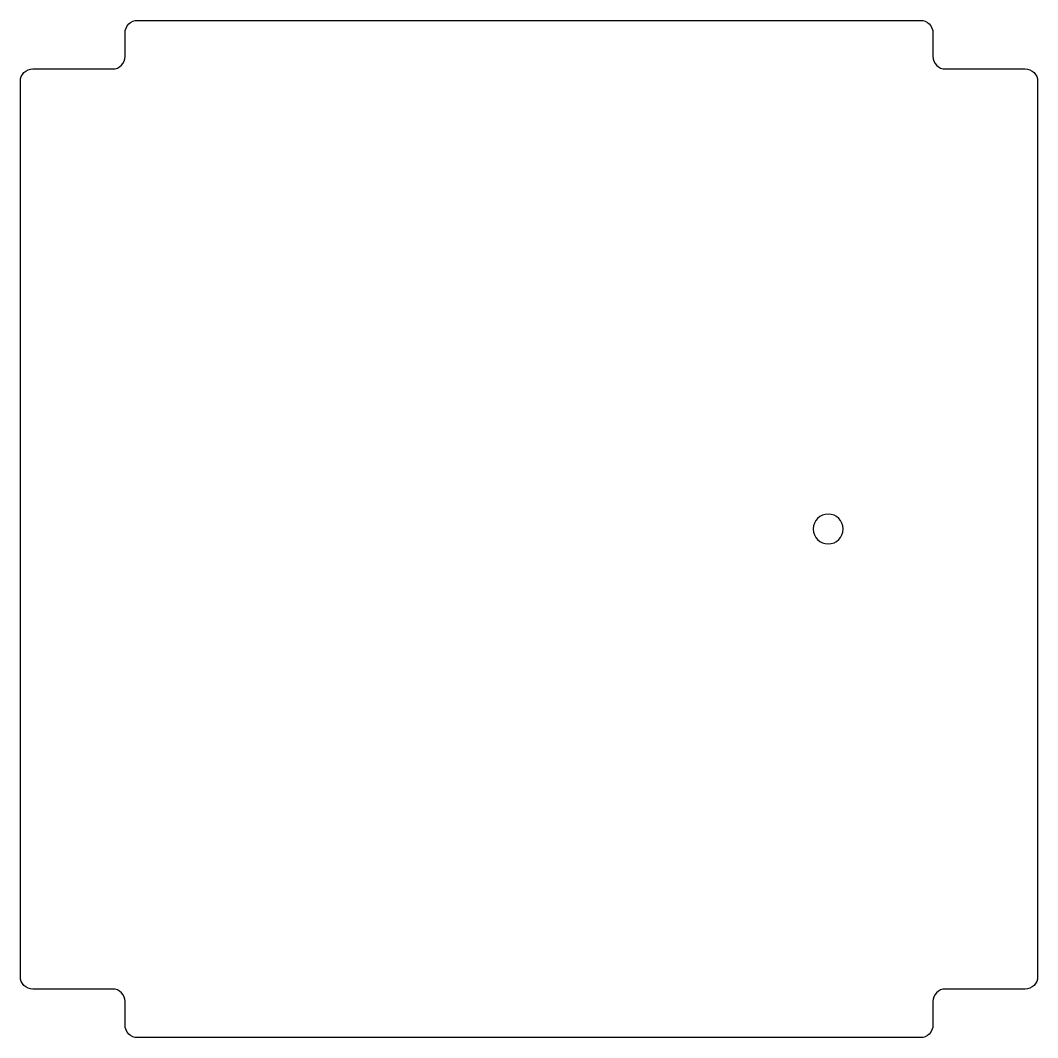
# Model space of a CAD drawing. Header units: millimetres. Extents: x -204 to 204, y -194 to 214.
import ezdxf

# ---------------------------------------------------------------- set-up
doc = ezdxf.new("R2010")
doc.units = ezdxf.units.MM
doc.layers.get('0').update_dxf_attribs({"linetype": 'CONTINUOUS'})

msp = doc.modelspace()

# ---------------------------------------------------------------- linework, layer by layer
msp.add_lwpolyline([(-162, 209, -0.414214), (-157, 214), (157, 214, -0.414214), (162, 209), (162, 199.5, 0.414214), (167, 194.5), (199, 194.5, -0.414214), (204, 189.5), (204, -169.5, -0.414214), (199, -174.5), (167, -174.5, 0.414214), (162, -179.5), (162, -189, -0.414214), (157, -194), (-157, -194, -0.414214), (-162, -189), (-162, -179.5, 0.414214), (-167, -174.5), (-199, -174.5, -0.414214), (-204, -169.5), (-204, 189.5, -0.414214), (-199, 194.5), (-167, 194.5, 0.414214), (-162, 199.5)], format="xyb", close=True)
at = {"extrusion": (0, 0, -1)}
msp.add_circle((-120, 10), 6, dxfattribs=at)

doc.saveas('drawing.dxf')
